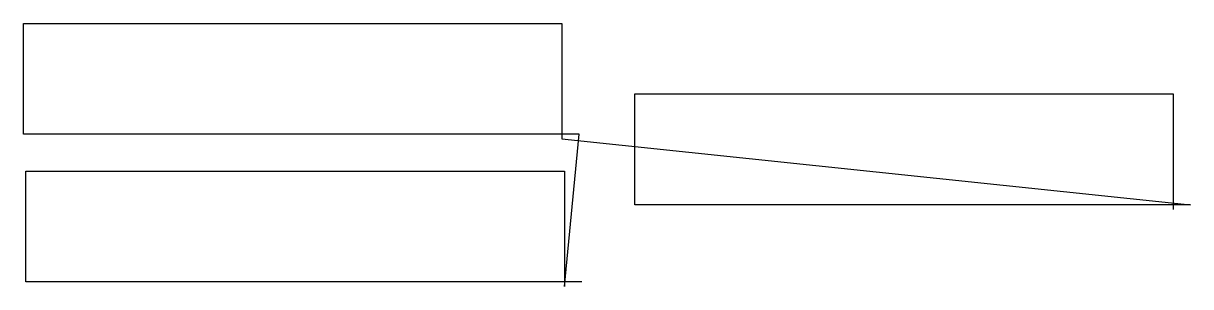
# Model space of a CAD drawing. Header units: metres. Extents: x 81 to 1992, y 313 to 745.
import ezdxf

# ---------------------------------------------------------------- set-up
doc = ezdxf.new("R2010")
doc.units = ezdxf.units.M

msp = doc.modelspace()

# ---------------------------------------------------------------- linework, layer by layer
at = {"layer": 'TOOL_0'}
for p, q in [((81.013, 563.085), (81.013, 744.585)), ((81.013, 744.585), (962.513, 744.585)), ((962.513, 744.585), (962.513, 563.085)), ((1082.24, 447.559), (1082.24, 629.059)), ((1082.24, 629.059), (1963.74, 629.059)), ((1963.74, 629.059), (1963.74, 447.559)), ((962.513, 563.085), (81.013, 563.085)), ((991.131, 563.085), (962.513, 563.085)), ((962.513, 563.085), (962.513, 555.363)), ((962.513, 555.363), (1992.358, 447.559)), ((966.857, 313.415), (991.131, 563.085)), ((85.357, 321.137), (85.357, 502.637)), ((85.357, 502.637), (966.857, 502.637)), ((966.857, 502.637), (966.857, 321.137)), ((1963.74, 447.559), (1082.24, 447.559)), ((1992.358, 447.559), (1963.74, 447.559)), ((1963.74, 447.559), (1963.74, 439.837)), ((966.857, 321.137), (85.357, 321.137)), ((995.475, 321.137), (966.857, 321.137)), ((966.857, 321.137), (966.857, 313.415))]:
    msp.add_line(p, q, dxfattribs=at)

doc.saveas('drawing.dxf')
